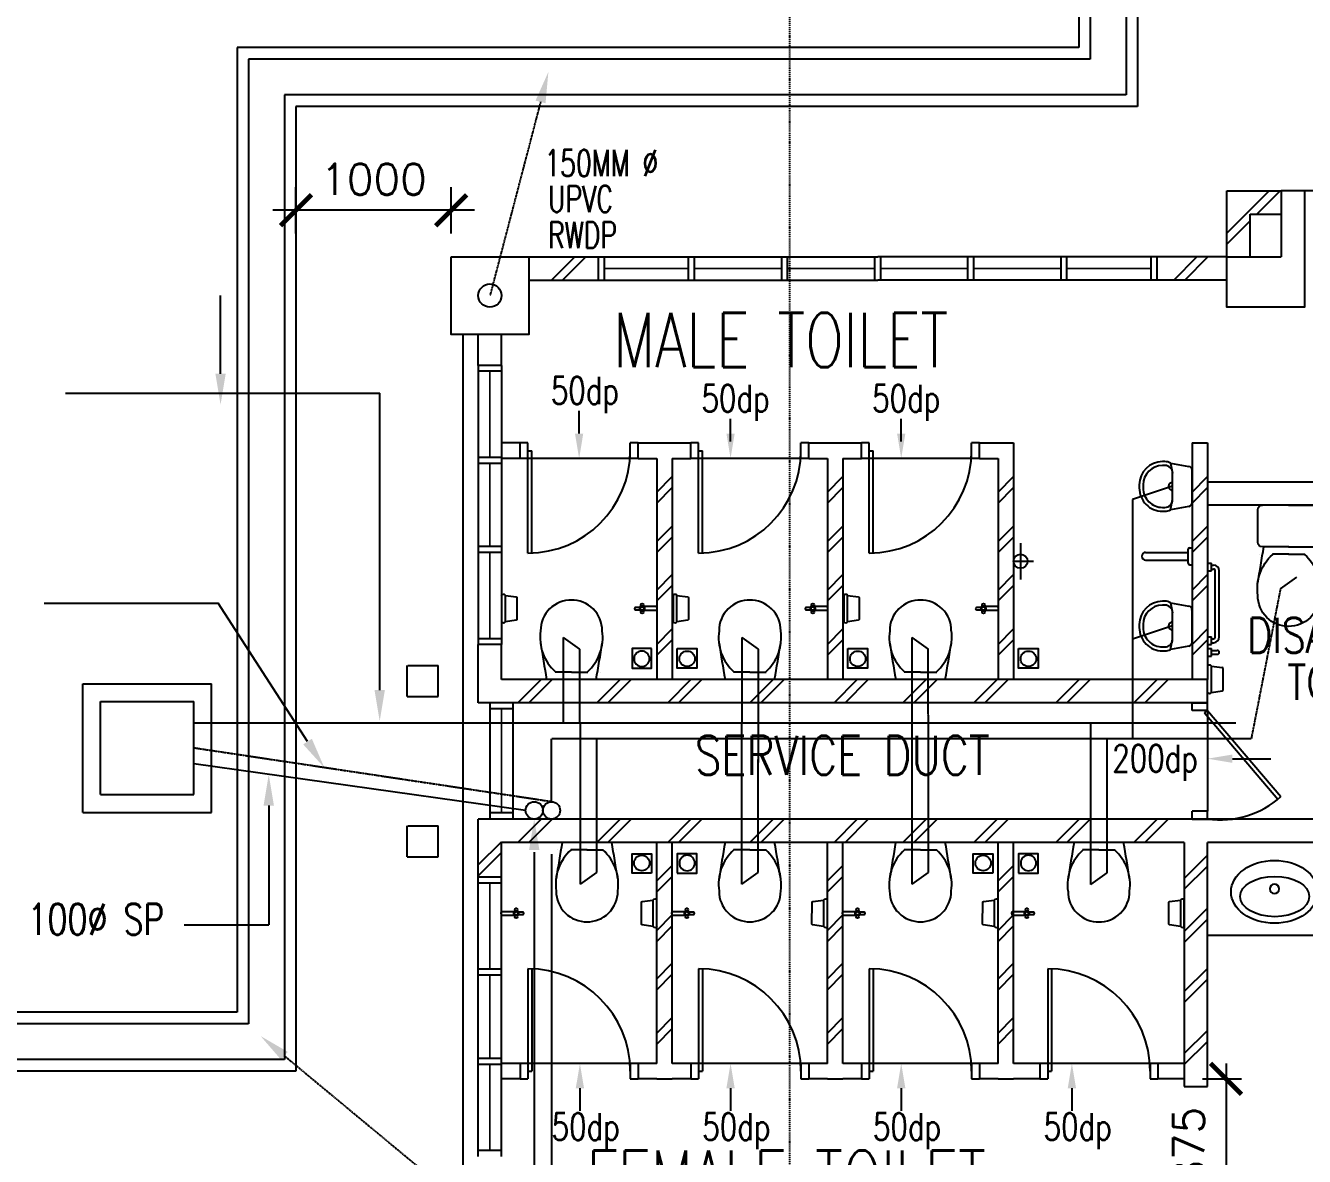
# Model space of a CAD drawing. Header units: feet. Extents: x 1407108 to 2957709, y -1501070 to -681589.
# Drawn here: x 1421724 to 1429967, y -789974 to -782683 of the extents above; entities that cross this region are included whole.
import ezdxf
from ezdxf.enums import TextEntityAlignment as Align

# ---------------------------------------------------------------- set-up
doc = ezdxf.new("R2010")
doc.units = ezdxf.units.FT
doc.header["$LTSCALE"] = 13
doc.header["$MEASUREMENT"] = 0
for name, pattern in [('DASHDOT', [1, 0.5, -0.25, 0, -0.25]), ('DIVIDE', [1.25, 0.5, -0.25, 0, -0.25, 0, -0.25]), ('HIDDEN', [0.375, 0.25, -0.125])]:
    doc.linetypes.add(name, pattern=pattern)
doc.layers.get('0').update_dxf_attribs({"linetype": 'CONTINUOUS'})
for name, color, linetype in [('AR', 7, 'CONTINUOUS'), ('COL', 3, 'CONTINUOUS'), ('DIM', 7, 'CONTINUOUS'), ('DOOR', 5, 'CONTINUOUS'), ('DR', 7, 'CONTINUOUS'), ('DRAIN', 1, 'CONTINUOUS'), ('DTEXT', 7, 'CONTINUOUS'), ('FIT', 5, 'CONTINUOUS'), ('FITT', 5, 'CONTINUOUS'), ('G.T', 52, 'CONTINUOUS'), ('H', 1, 'CONTINUOUS'), ('MH', 42, 'CONTINUOUS'), ('PIPE', 5, 'DIVIDE'), ('RWDP', 145, 'CONTINUOUS'), ('SANI', 7, 'CONTINUOUS'), ('SP', 220, 'CONTINUOUS'), ('T25', 7, 'CONTINUOUS'), ('TEX', 2, 'CONTINUOUS'), ('txt', 7, 'CONTINUOUS'), ('VP', 100, 'CONTINUOUS'), ('WALL', 2, 'CONTINUOUS'), ('WIN', 5, 'CONTINUOUS')]:
    doc.layers.add(name, color=color, linetype=linetype)
doc.styles.add('ROMANS', font='romans')
doc.styles.get("Standard").update_dxf_attribs({"font": 'ROMANS.SHX'})
doc.dimstyles.new('STANDARD$0', dxfattribs={"dimscale": 0, "dimtxt": 8, "dimasz": 6, "dimexe": 1, "dimexo": 1, "dimgap": 3, "dimtad": 1, "dimdec": 0, "dimlfac": -1, "dimrnd": 1, "dimzin": 0, "dimdsep": 46, "dimtxsty": 'Standard', "dimcen": 0, "dimclrd": 5, "dimclre": 250, "dimadec": 0, "dimazin": 0, "dimtfac": 1, "dimtdec": 4, "dimtofl": 0, "dimtmove": 0, "dimatfit": 3, "dimfxl": 1, "dimtolj": 1, "dimtzin": 0, "dimarcsym": 0})

# ---------------------------------------------------------------- blocks, each defined once
blk = doc.blocks.new('_ARCHTICK')
at = {"color": 0, "linetype": 'ByBlock', "const_width": 0.15}
blk.add_lwpolyline([(-0.5, -0.5), (0.5, 0.5)], dxfattribs=at)
blk = doc.blocks.new('*D270')
at = {"layer": 'DIM', "color": 7, "lineweight": -2, "transparency": 16777216}
for p, q in [((1423467.2, -784024.1), (1423467.2, -783724.1)), ((1424467.2, -784024.1), (1424467.2, -783724.1)), ((1424617.2, -783874.1), (1423317.2, -783874.1))]:
    blk.add_line(p, q, dxfattribs=at)
at = {"layer": 'DIM', "color": 7, "lineweight": -2, "transparency": 16777216, "xscale": 200, "yscale": 200, "zscale": 200, "rotation": 180}
blk.add_blockref('_ARCHTICK', (1423467.2, -783874.1), dxfattribs=at)
at = {"layer": 'DIM', "color": 7, "lineweight": -2, "transparency": 16777216, "xscale": 200, "yscale": 200, "zscale": 200}
blk.add_blockref('_ARCHTICK', (1424467.2, -783874.1), dxfattribs=at)
at = {"layer": 'DIM', "color": 7, "transparency": 16777216, "insert": (1423967.2, -783674.1), "char_height": 200, "attachment_point": 5, "style": 'ROMANS'}
blk.add_mtext('\\A1;1000', dxfattribs=at)
blk = doc.blocks.new('*D256')
at = {"layer": 'DIM', "color": 7, "lineweight": -2, "transparency": 16777216}
for p, q in [((1429462, -789374.1), (1429462, -790449.1)), ((1429309.6, -789474.1), (1429562, -789474.1)), ((1429309.6, -790349.1), (1429562, -790349.1))]:
    blk.add_line(p, q, dxfattribs=at)
at = {"layer": 'DIM', "color": 7, "lineweight": -2, "transparency": 16777216, "xscale": 200, "yscale": 200, "zscale": 200}
for p, rotation in [((1429462, -789474.1), 90), ((1429462, -790349.1), 270)]:
    blk.add_blockref('_ARCHTICK', p, dxfattribs=dict(at, rotation=rotation))
at = {"layer": 'DIM', "color": 7, "transparency": 16777216, "insert": (1429222, -789911.6), "char_height": 200, "attachment_point": 5, "rotation": 90, "style": 'ROMANS'}
blk.add_mtext('\\A1;875', dxfattribs=at)
blk = doc.blocks.new('100FT')
at = {"layer": 'PIPE', "linetype": 'Continuous'}
blk.add_circle((0, 0), 50, dxfattribs=at)
blk = doc.blocks.new('A$C7CE3714C')
at = {"layer": 'FIT'}
blk.add_lwpolyline([(0, 0), (126, 0), (126, 126), (0, 126)], close=True, dxfattribs=at)
at = {"layer": 'FIT', "xscale": -1}
blk.add_blockref('100FT', (63, 65.7), dxfattribs=at)
blk = doc.blocks.new('ELLIPSE')
blk.add_circle((0.5, 0.5), 0.5)
blk = doc.blocks.new('BASIN-01')
blk.add_circle((0, 0), 30.3)
for p, xscale, yscale, zscale in [((279.3, -221.4), -559.6811780125836, 404.3346891934725, 559.6811780125837), ((220.2, -179.2), -444.6356025322193, 259.9294430529471, 444.6356025322195)]:
    blk.add_blockref('ELLIPSE', p, dxfattribs=dict(xscale=xscale, yscale=yscale, zscale=zscale))
blk = doc.blocks.new('UR1')
for p, q in [((104.2, 0), (-104.2, 0)), ((-150.5, -138.5), (-128.8, -20.5)), ((128.8, -20.5), (150.5, -138.5)), ((-150.5, -138.5), (-85, -125)), ((85, -125), (-85, -125)), ((150.5, -138.5), (85, -125)), ((-160, -175), (-160, -190)), ((-135, -175), (-135, -190)), ((135, -190), (135, -175)), ((160, -190), (160, -175)), ((-10, -315), (10, -315)), ((-10, -340), (10, -340))]:
    blk.add_line(p, q)
for centre, radius, start, end in [((-104.2, -25), 25, 90, 169.56252), ((104.2, -25), 25, 10.43748, 90), ((-85, -175), 75, 150.86439, 180), ((-85, -175), 50, 90, 180), ((0, -125), 26.1, 180, 0), ((85, -175), 50, 0, 90), ((85, -175), 75, 0, 29.13561), ((-10, -190), 150, 180, 270), ((-10, -190), 125, 180, 270), ((10, -190), 125, 270, 0), ((10, -190), 150, 270, 0)]:
    blk.add_arc(centre, radius, start, end)
blk = doc.blocks.new('WC-CAP-P')
for p, q in [((-84.1, 0), (-254.1, 0)), ((-85, 0), (85, 0)), ((-284.1, -240), (-284.1, -30)), ((115, -240), (115, -30)), ((-274.1, -317.5), (-274.1, -317.5)), ((-84.1, -270), (-254.1, -270)), ((-84.1, -317.5), (-189.6, -317.5)), ((-85, -270), (85, -270)), ((-85, -317.5), (20.5, -317.5)), ((105, -317.5), (105, -317.5))]:
    blk.add_line(p, q)
for centre, radius, start, end in [((-254.1, -30), 30, 90, 180), ((85, -30), 30, 0, 90), ((-254.1, -240), 30, 180, 270), ((85, -240), 30, 270, 0), ((10.3, -540), 296.7, 131.76878, 188.34412), ((23685.1, -4344.3), 24273.9, 170.33681, 170.89893), ((-179.4, -540), 296.7, 351.65588, 48.23122), ((-23854.2, -4344.3), 24273.9, 9.10107, 9.66319), ((-85.8, -584.8), 197.4, 179.51694, 271.02679), ((-83.3, -584.8), 197.4, 268.97321, 0.48306)]:
    blk.add_arc(centre, radius, start, end)

msp = doc.modelspace()

# ---------------------------------------------------------------- linework, layer by layer
at = {"color": 0}
for p, q in [((1424542.2, -784674.1), (1424542.2, -790174.1)), ((1425292.2, -785314.1), (1425292.2, -785167.8)), ((1425292.2, -785314.1), (1425292.2, -785167.8)), ((1426268.3, -785364.1), (1426268.3, -785217.8)), ((1426268.3, -785364.1), (1426268.3, -785217.8)), ((1427368.3, -785364.1), (1427368.3, -785217.8)), ((1427368.3, -785364.1), (1427368.3, -785217.8)), ((1425052.9, -786851.4), (1425052.9, -786851.4)), ((1425242.9, -786851.4), (1425137.4, -786851.4)), ((1425242, -786851.4), (1425347.5, -786851.4)), ((1425432, -786851.4), (1425432, -786851.4)), ((1426203.1, -786851.4), (1426203.1, -786851.4)), ((1426393.1, -786851.4), (1426287.6, -786851.4)), ((1426392.2, -786851.4), (1426497.7, -786851.4)), ((1426582.2, -786851.4), (1426582.2, -786851.4)), ((1427493.1, -786851.4), (1427387.6, -786851.4)), ((1427492.2, -786851.4), (1427597.7, -786851.4)), ((1425402.3, -786899.1), (1425082.6, -786899.1)), ((1426552.5, -786899.1), (1426232.8, -786899.1)), ((1429502.9, -787409.9), (1429750.5, -787409.9)), ((1425153.3, -787996.8), (1425153.3, -787996.8)), ((1425502.7, -787949.1), (1425183, -787949.1)), ((1425343.3, -787996.8), (1425237.8, -787996.8)), ((1425342.4, -787996.8), (1425447.9, -787996.8)), ((1425532.4, -787996.8), (1425532.4, -787996.8)), ((1426203.1, -787996.8), (1426203.1, -787996.8)), ((1426552.5, -787949.1), (1426232.8, -787949.1)), ((1426393.1, -787996.8), (1426287.6, -787996.8)), ((1426392.2, -787996.8), (1426497.7, -787996.8)), ((1426582.2, -787996.8), (1426582.2, -787996.8)), ((1427302.7, -787996.8), (1427302.7, -787996.8)), ((1427652.1, -787949.1), (1427332.4, -787949.1)), ((1427492.7, -787996.8), (1427387.2, -787996.8)), ((1427491.8, -787996.8), (1427597.3, -787996.8)), ((1427681.8, -787996.8), (1427681.8, -787996.8)), ((1428452.4, -787998.1), (1428452.4, -787998.1)), ((1428801.8, -787950.3), (1428482.1, -787950.3)), ((1428642.4, -787998.1), (1428536.9, -787998.1)), ((1428641.5, -787998.1), (1428747, -787998.1)), ((1428831.5, -787998.1), (1428831.5, -787998.1)), ((1425297.3, -789534.1), (1425297.3, -789680.4)), ((1426268.3, -789534.1), (1426268.3, -789680.4)), ((1427368.3, -789534.1), (1427368.3, -789680.4)), ((1428468.3, -789534.1), (1428468.3, -789680.4))]:
    msp.add_line(p, q, dxfattribs=at)
at = {"color": 0, "linetype": 'Continuous'}
for p, q in [((1428943.6, -786079.5), (1429217.6, -786079.5)), ((1428943.6, -786079.5), (1429217.6, -786079.5)), ((1429217.6, -786149.5), (1429217.6, -786059.5)), ((1429217.6, -786149.5), (1429217.6, -786059.5)), ((1429227.6, -786049.5), (1429242.6, -786049.5)), ((1428943.6, -786129.5), (1429217.6, -786129.5)), ((1428943.6, -786129.5), (1429217.6, -786129.5)), ((1429227.6, -786159.5), (1429242.6, -786159.5))]:
    msp.add_line(p, q, dxfattribs=at)
for centre, radius, start, end in [((1428943.6, -786104.5), 25, 90, 270), ((1429227.6, -786059.5), 10, 90, 180), ((1429227.6, -786059.5), 10, 90, 180), ((1429227.6, -786149.5), 10, 180, 270), ((1429227.6, -786149.5), 10, 180, 270)]:
    msp.add_arc(centre, radius, start, end, dxfattribs=at)
at = {"color": 0}
for centre, radius, start, end in [((1425241.2, -786584.2), 197.4, 88.97321, 180.48306), ((1425243.7, -786584.2), 197.4, 359.51694, 91.02679), ((1426391.4, -786584.2), 197.4, 88.97321, 180.48306), ((1426393.9, -786584.2), 197.4, 359.51694, 91.02679), ((1427491.4, -786584.2), 197.4, 88.97321, 180.48306), ((1427493.9, -786584.2), 197.4, 359.51694, 91.02679), ((1425337.3, -786628.9), 296.7, 171.65588, 228.23122), ((1425147.6, -786628.9), 296.7, 311.76878, 8.34412), ((1426487.5, -786628.9), 296.7, 171.65588, 228.23122), ((1426297.8, -786628.9), 296.7, 311.76878, 8.34412), ((1427587.5, -786628.9), 296.7, 171.65588, 228.23122), ((1427397.8, -786628.9), 296.7, 311.76878, 8.34412), ((1449012.1, -782824.6), 24273.9, 189.10107, 189.66319), ((1401472.8, -782824.6), 24273.9, 350.33681, 350.89893), ((1450162.3, -782824.6), 24273.9, 189.10107, 189.66319), ((1402623, -782824.6), 24273.9, 350.33681, 350.89893), ((1451262.3, -782824.6), 24273.9, 189.10107, 189.66319), ((1403723, -782824.6), 24273.9, 350.33681, 350.89893), ((1425437.7, -788219.3), 296.7, 131.76878, 188.34412), ((1449112.5, -792023.6), 24273.9, 170.33681, 170.89893), ((1425248, -788219.3), 296.7, 351.65588, 48.23122), ((1401573.2, -792023.6), 24273.9, 9.10107, 9.66319), ((1426487.5, -788219.3), 296.7, 131.76878, 188.34412), ((1450162.3, -792023.6), 24273.9, 170.33681, 170.89893), ((1426297.8, -788219.3), 296.7, 351.65588, 48.23122), ((1402623, -792023.6), 24273.9, 9.10107, 9.66319), ((1427587.1, -788219.3), 296.7, 131.76878, 188.34412), ((1451261.9, -792023.6), 24273.9, 170.33681, 170.89893), ((1427397.4, -788219.3), 296.7, 351.65588, 48.23122), ((1403722.6, -792023.6), 24273.9, 9.10107, 9.66319), ((1428736.8, -788220.6), 296.7, 131.76878, 188.34412), ((1452411.6, -792024.9), 24273.9, 170.33681, 170.89893), ((1428547.1, -788220.6), 296.7, 351.65588, 48.23122), ((1404872.3, -792024.9), 24273.9, 9.10107, 9.66319), ((1425341.6, -788264.1), 197.4, 179.51694, 271.02679), ((1425344.1, -788264.1), 197.4, 268.97321, 0.48306), ((1426391.4, -788264.1), 197.4, 179.51694, 271.02679), ((1426393.9, -788264.1), 197.4, 268.97321, 0.48306), ((1427491, -788264.1), 197.4, 179.51694, 271.02679), ((1427493.5, -788264.1), 197.4, 268.97321, 0.48306), ((1428640.7, -788265.3), 197.4, 179.51694, 271.02679), ((1428643.2, -788265.3), 197.4, 268.97321, 0.48306)]:
    msp.add_arc(centre, radius, start, end, dxfattribs=at)
for points in [[(1425265.5, -785314.1), (1425318.8, -785314.1), (1425292.2, -785474.1)], [(1425265.5, -785314.1), (1425318.8, -785314.1), (1425292.2, -785474.1)], [(1426241.6, -785314.1), (1426294.9, -785314.1), (1426268.3, -785474.1)], [(1426241.6, -785314.1), (1426294.9, -785314.1), (1426268.3, -785474.1)], [(1427341.6, -785314.1), (1427394.9, -785314.1), (1427368.3, -785474.1)], [(1427341.6, -785314.1), (1427394.9, -785314.1), (1427368.3, -785474.1)], [(1429502.9, -787383.2), (1429502.9, -787436.6), (1429342.9, -787409.9)], [(1425270.6, -789534.1), (1425324, -789534.1), (1425297.3, -789374.1)], [(1426241.6, -789534.1), (1426294.9, -789534.1), (1426268.3, -789374.1)], [(1427341.6, -789534.1), (1427394.9, -789534.1), (1427368.3, -789374.1)], [(1428441.6, -789534.1), (1428494.9, -789534.1), (1428468.3, -789374.1)], [(1428441.6, -789534.1), (1428494.9, -789534.1), (1428468.3, -789374.1)], [(1428441.6, -789534.1), (1428494.9, -789534.1), (1428468.3, -789374.1)]]:
    msp.add_solid(points, dxfattribs=at)
at = {"layer": 'AR', "color": 0, "linetype": 'DASHDOT'}
msp.add_line((1426648.5, -776653.4), (1426648.5, -793334.6), dxfattribs=at)
at = {"layer": 'COL', "color": 0}
for p, q in [((1429817.2, -783749.1), (1429817.2, -784174.1)), ((1429967.2, -783749.1), (1429817.2, -783749.1)), ((1429817.2, -783749.1), (1429817.2, -784174.1)), ((1429967.2, -783749.1), (1429967.2, -784174.1)), ((1429967.2, -783901.8), (1429967.2, -784174.1)), ((1429817.2, -783983.7), (1429817.2, -784174.1))]:
    msp.add_line(p, q, dxfattribs=at)
msp.add_lwpolyline([(1424467.2, -784174.1), (1424967.2, -784174.1), (1424967.2, -784674.1), (1424467.2, -784674.1)], close=True, dxfattribs=at)
msp.add_lwpolyline([(1424467.2, -784174.1), (1424967.2, -784174.1), (1424967.2, -784674.1), (1424467.2, -784674.1)], close=True, dxfattribs=at)
msp.add_lwpolyline([(1429967.2, -784174.1), (1429967.2, -784174.1), (1429967.2, -784499.1), (1429467.2, -784499.1), (1429467.2, -784174.1), (1429817.2, -784174.1)], dxfattribs=at)
msp.add_lwpolyline([(1429967.2, -784174.1), (1429967.2, -784174.1), (1429967.2, -784499.1), (1429467.2, -784499.1), (1429467.2, -784174.1), (1429817.2, -784174.1)], dxfattribs=at)
at = {"layer": 'DOOR', "color": 0}
for p, q in [((1429242.6, -787099.1), (1429242.6, -787049.1)), ((1429242.6, -787049.1), (1429342.6, -787049.1)), ((1429342.6, -787099.1), (1429242.6, -787099.1)), ((1429323.2, -787115), (1429342.6, -787099.1)), ((1429323.2, -787115), (1429796.8, -787670.1)), ((1429342.6, -787099.1), (1429342.6, -787049.1)), ((1429342.6, -787099.1), (1429815.6, -787653.6)), ((1429342.9, -787099.1), (1429342.9, -787749.1)), ((1429342.9, -787749.1), (1429242.9, -787749.1)), ((1429242.9, -787799.1), (1429242.9, -787749.1)), ((1429342.9, -787799.1), (1429342.9, -787749.1)), ((1429242.9, -787799.1), (1429342.9, -787799.1))]:
    msp.add_line(p, q, dxfattribs=at)
msp.add_arc((1429422.1, -787215.7), 588.7, 262.27442, 311.9434, dxfattribs=at)
at = {"layer": 'DR', "color": 0}
for p, q in [((1424912.2, -785474.1), (1424912.2, -785374.1)), ((1424962.2, -785374.1), (1424912.2, -785374.1)), ((1424962.2, -786084.1), (1424962.2, -785374.1)), ((1424962.2, -785474.1), (1424962.2, -785374.1)), ((1425672.2, -785374.1), (1425622.2, -785374.1)), ((1425622.2, -785474.1), (1425622.2, -785374.1)), ((1425672.2, -785474.1), (1425672.2, -785374.1)), ((1426012.2, -785474.1), (1426012.2, -785374.1)), ((1426062.2, -785374.1), (1426012.2, -785374.1)), ((1426062.2, -786084.1), (1426062.2, -785374.1)), ((1426062.2, -785474.1), (1426062.2, -785374.1)), ((1426772.2, -785374.1), (1426722.2, -785374.1)), ((1426722.2, -785474.1), (1426722.2, -785374.1)), ((1426772.2, -785474.1), (1426772.2, -785374.1)), ((1427112.2, -785474.1), (1427112.2, -785374.1)), ((1427162.2, -785374.1), (1427112.2, -785374.1)), ((1427162.2, -786084.1), (1427162.2, -785374.1)), ((1427162.2, -785474.1), (1427162.2, -785374.1)), ((1427872.2, -785374.1), (1427822.2, -785374.1)), ((1427822.2, -785474.1), (1427822.2, -785374.1)), ((1427872.2, -785474.1), (1427872.2, -785374.1)), ((1424962.2, -785424.1), (1424987.2, -785424.1)), ((1424987.2, -786083.6), (1424987.2, -785424.1)), ((1426062.2, -785424.1), (1426087.2, -785424.1)), ((1426087.2, -786083.6), (1426087.2, -785424.1)), ((1427162.2, -785424.1), (1427187.2, -785424.1)), ((1427187.2, -786083.6), (1427187.2, -785424.1)), ((1424962.2, -785474.1), (1424912.2, -785474.1)), ((1425622.2, -785474.1), (1424962.2, -785474.1)), ((1425672.2, -785474.1), (1425622.2, -785474.1)), ((1426062.2, -785474.1), (1426012.2, -785474.1)), ((1426722.2, -785474.1), (1426062.2, -785474.1)), ((1426772.2, -785474.1), (1426722.2, -785474.1)), ((1427162.2, -785474.1), (1427112.2, -785474.1)), ((1427822.2, -785474.1), (1427162.2, -785474.1)), ((1427872.2, -785474.1), (1427822.2, -785474.1)), ((1428092.2, -786136.6), (1428220.2, -786136.6)), ((1424962.2, -788764.1), (1424962.2, -789474.1)), ((1426062.2, -788764.1), (1426062.2, -789474.1)), ((1427162.2, -788764.1), (1427162.2, -789474.1)), ((1428312.4, -788764.1), (1428312.4, -789474.1)), ((1424987.2, -788764.6), (1424987.2, -789424.1)), ((1426087.2, -788764.6), (1426087.2, -789424.1)), ((1427187.2, -788764.6), (1427187.2, -789424.1)), ((1428337.4, -788764.6), (1428337.4, -789424.1)), ((1424912.2, -789374.1), (1424912.2, -789474.1)), ((1424962.2, -789374.1), (1424912.2, -789374.1)), ((1424962.2, -789374.1), (1424962.2, -789474.1)), ((1425622.2, -789374.1), (1424962.2, -789374.1)), ((1425622.2, -789374.1), (1425622.2, -789474.1)), ((1425622.2, -789374.1), (1425622.2, -789474.1)), ((1425672.2, -789374.1), (1425622.2, -789374.1)), ((1425672.2, -789374.1), (1425672.2, -789474.1)), ((1425672.2, -789374.1), (1425672.2, -789474.1)), ((1426012.2, -789374.1), (1426012.2, -789474.1)), ((1426012.2, -789374.1), (1426012.2, -789474.1)), ((1426062.2, -789374.1), (1426012.2, -789374.1)), ((1426062.2, -789374.1), (1426062.2, -789474.1)), ((1426722.2, -789374.1), (1426062.2, -789374.1)), ((1426062.2, -789374.1), (1426062.2, -789474.1)), ((1426722.2, -789374.1), (1426722.2, -789474.1)), ((1426722.2, -789374.1), (1426722.2, -789474.1)), ((1426772.2, -789374.1), (1426722.2, -789374.1)), ((1426772.2, -789374.1), (1426772.2, -789474.1)), ((1426772.2, -789374.1), (1426772.2, -789474.1)), ((1427112.2, -789374.1), (1427112.2, -789474.1)), ((1427112.2, -789374.1), (1427112.2, -789474.1)), ((1427162.2, -789374.1), (1427112.2, -789374.1)), ((1427162.2, -789374.1), (1427162.2, -789474.1)), ((1427822.2, -789374.1), (1427162.2, -789374.1)), ((1427162.2, -789374.1), (1427162.2, -789474.1)), ((1427822.2, -789374.1), (1427822.2, -789474.1)), ((1427872.2, -789374.1), (1427822.2, -789374.1)), ((1427872.2, -789374.1), (1427872.2, -789474.1)), ((1428262.4, -789374.1), (1428262.4, -789474.1)), ((1428312.4, -789374.3), (1428262.4, -789374.3)), ((1428312.4, -789374.1), (1428312.4, -789474.1)), ((1428972.4, -789374.1), (1428312.4, -789374.1)), ((1428972.4, -789374.1), (1428972.4, -789474.1)), ((1429022.4, -789374.1), (1428972.4, -789374.1)), ((1429022.4, -789374.1), (1429022.4, -789474.1)), ((1424912.2, -789474.1), (1424962.2, -789474.1)), ((1424962.2, -789424.1), (1424987.2, -789424.1)), ((1425622.2, -789474.1), (1425672.2, -789474.1)), ((1426012.2, -789474.1), (1426062.2, -789474.1)), ((1426062.2, -789424.1), (1426087.2, -789424.1)), ((1426722.2, -789474.1), (1426772.2, -789474.1)), ((1427112.2, -789474.1), (1427162.2, -789474.1)), ((1427162.2, -789424.1), (1427187.2, -789424.1)), ((1427822.2, -789474.1), (1427872.2, -789474.1)), ((1428262.4, -789474.3), (1428312.4, -789474.3)), ((1428312.4, -789424.1), (1428337.4, -789424.1)), ((1428972.4, -789474.1), (1429022.4, -789474.1))]:
    msp.add_line(p, q, dxfattribs=at)
msp.add_lwpolyline([(1428137.5, -786019.3), (1428137.5, -786136.6), (1428137.5, -786253.9)], dxfattribs=at)
msp.add_circle((1428137.5, -786136.6), 45.3, dxfattribs=at)
for centre, start, end in [((1424962.2, -785424.1), 270, 0), ((1426062.2, -785424.1), 270, 0), ((1427162.2, -785424.1), 270, 0), ((1424962.2, -789424.1), 0, 90), ((1426062.2, -789424.1), 0, 90), ((1427162.2, -789424.1), 0, 90), ((1428312.4, -789424.1), 0, 90)]:
    msp.add_arc(centre, 660, start, end, dxfattribs=at)
at = {"layer": 'DRAIN', "color": 0}
for p, q in [((1428512.2, -781569.1), (1428512.2, -782824.1)), ((1428587.2, -781644.1), (1428587.2, -782899.1)), ((1428817.2, -781874.1), (1428817.2, -783129.1)), ((1428892.2, -781949.1), (1428892.2, -783204.1)), ((1423087.2, -782824.1), (1423087.2, -789044.1)), ((1428512.2, -782824.1), (1423087.2, -782824.1)), ((1423162.2, -782899.1), (1423162.2, -789119.1)), ((1428587.2, -782899.1), (1423162.2, -782899.1)), ((1423392.2, -783129.1), (1423392.2, -789349.1)), ((1428817.2, -783129.1), (1423392.2, -783129.1)), ((1423467.2, -783204.1), (1423467.2, -789424.1)), ((1428892.2, -783204.1), (1423467.2, -783204.1)), ((1423087.2, -789044.1), (1418087.2, -789044.1)), ((1423162.2, -789119.1), (1418162.2, -789119.1)), ((1423392.2, -789349.1), (1418392.2, -789349.1)), ((1423467.2, -789424.1), (1418467.2, -789424.1))]:
    msp.add_line(p, q, dxfattribs=at)
msp.add_lwpolyline([(1422981.1, -784927.7), (1422981.1, -784424.1)], dxfattribs=at)
msp.add_solid([(1423014.4, -784927.7), (1422981.1, -785127.7), (1422947.8, -784927.7)], dxfattribs=at)
at = {"layer": 'DTEXT', "color": 0}
for p, q in [((1429367.6, -786812.5), (1429437.3, -786822.4)), ((1429367.6, -786982.2), (1429437.3, -786972.4))]:
    msp.add_line(p, q, dxfattribs=at)
for centre, radius, start, end in [((1429354.3, -786822.3), 16.5, 36.48754, 135.31437), ((1429436.6, -786827.3), 5, 0, 81.97227), ((1429354.3, -786972.3), 16.5, 224.68563, 323.51246), ((1429436.6, -786967.4), 5, 278.02773, 0)]:
    msp.add_arc(centre, radius, start, end, dxfattribs=at)
at = {"layer": 'FITT', "color": 0}
for p, q in [((1425693.1, -786431.7), (1425693, -786424.9)), ((1425693.1, -786458.4), (1425693.1, -786451.6)), ((1425703.1, -786431.7), (1425703, -786424.9)), ((1425703.1, -786458.4), (1425703.1, -786451.6)), ((1425786.7, -786429.1), (1425710.3, -786429.1)), ((1425786.7, -786454.1), (1425710.3, -786454.1)), ((1426793.1, -786431.7), (1426793, -786424.9)), ((1426793.1, -786458.4), (1426793.1, -786451.6)), ((1426803.1, -786431.7), (1426803, -786424.9)), ((1426803.1, -786458.4), (1426803.1, -786451.6)), ((1426886.7, -786429.1), (1426810.3, -786429.1)), ((1426886.7, -786454.1), (1426810.3, -786454.1)), ((1427893.1, -786431.7), (1427893, -786424.9)), ((1427893.1, -786458.4), (1427893.1, -786451.6)), ((1427903.1, -786431.7), (1427903, -786424.9)), ((1427903.1, -786458.4), (1427903.1, -786451.6)), ((1427986.7, -786429.1), (1427910.3, -786429.1)), ((1427986.7, -786454.1), (1427910.3, -786454.1)), ((1424797.7, -788394.1), (1424874, -788394.1)), ((1424797.7, -788419.1), (1424874, -788419.1)), ((1424881.3, -788389.8), (1424881.3, -788396.6)), ((1424881.3, -788416.5), (1424881.3, -788423.3)), ((1424891.3, -788389.8), (1424891.3, -788396.6)), ((1424891.3, -788416.5), (1424891.3, -788423.3)), ((1425897.7, -788394.1), (1425974, -788394.1)), ((1425897.7, -788419.1), (1425974, -788419.1)), ((1425981.3, -788389.8), (1425981.3, -788396.6)), ((1425981.3, -788416.5), (1425981.3, -788423.3)), ((1425991.3, -788389.8), (1425991.3, -788396.6)), ((1425991.3, -788416.5), (1425991.3, -788423.3)), ((1426997.7, -788394.1), (1427074, -788394.1)), ((1426997.7, -788419.1), (1427074, -788419.1)), ((1427081.3, -788389.8), (1427081.3, -788396.6)), ((1427081.3, -788416.5), (1427081.3, -788423.3)), ((1427091.3, -788389.8), (1427091.3, -788396.6)), ((1427091.3, -788416.5), (1427091.3, -788423.3)), ((1428088.9, -788394.1), (1428165.3, -788394.1)), ((1428088.9, -788419.1), (1428165.3, -788419.1)), ((1428172.5, -788389.8), (1428172.5, -788396.6)), ((1428172.5, -788416.5), (1428172.5, -788423.3)), ((1428182.5, -788389.8), (1428182.5, -788396.6)), ((1428182.5, -788416.5), (1428182.5, -788423.3))]:
    msp.add_line(p, q, dxfattribs=at)
at = {"layer": 'FITT', "color": 0, "elevation": 0}
for points in [[(1425682.2, -786434.1), (1425655.6, -786434.2, 1), (1425655.6, -786449.2), (1425682.2, -786449.1)], [(1426782.2, -786434.1), (1426755.6, -786434.2, 1), (1426755.6, -786449.2), (1426782.2, -786449.1)], [(1427882.2, -786434.1), (1427855.6, -786434.2, 1), (1427855.6, -786449.2), (1427882.2, -786449.1)], [(1424902.1, -788414.1), (1424928.8, -788414, 1), (1424928.8, -788399), (1424902.1, -788399.1)], [(1426002.1, -788414.1), (1426028.8, -788414, 1), (1426028.8, -788399), (1426002.1, -788399.1)], [(1427102.1, -788414.1), (1427128.8, -788414, 1), (1427128.8, -788399), (1427102.1, -788399.1)], [(1428193.3, -788414.1), (1428220, -788414, 1), (1428220, -788399), (1428193.3, -788399.1)]]:
    msp.add_lwpolyline(points, format="xyb", dxfattribs=at)
at = {"layer": 'FITT', "color": 0}
for centre, radius in [((1425698.1, -786441.6), 11.1), ((1425698, -786417.9), 8.61), ((1426798.1, -786441.6), 11.1), ((1426798, -786417.9), 8.61), ((1427898.1, -786441.6), 11.1), ((1427898, -786417.9), 8.61), ((1425698.1, -786465.4), 8.61), ((1426798.1, -786465.4), 8.61), ((1427898.1, -786465.4), 8.61), ((1424886.3, -788406.6), 11.1), ((1424886.3, -788382.8), 8.61), ((1424886.3, -788430.3), 8.61), ((1425986.3, -788406.6), 11.1), ((1425986.3, -788382.8), 8.61), ((1425986.3, -788430.3), 8.61), ((1427086.3, -788406.6), 11.1), ((1427086.3, -788382.8), 8.61), ((1427086.3, -788430.3), 8.61), ((1428177.5, -788406.6), 11.1), ((1428177.5, -788382.8), 8.61), ((1428177.5, -788430.3), 8.61)]:
    msp.add_circle(centre, radius, dxfattribs=at)
for centre, radius, start, end in [((1425698.1, -786441.6), 17.5, 106.78275, 253.2851), ((1425698.1, -786441.6), 17.5, 286.78275, 73.2851), ((1425783.4, -786441.6), 12.9, 284.6714, 75.39645), ((1426798.1, -786441.6), 17.5, 106.78275, 253.2851), ((1426798.1, -786441.6), 17.5, 286.78275, 73.2851), ((1426883.4, -786441.6), 12.9, 284.6714, 75.39645), ((1427898.1, -786441.6), 17.5, 106.78275, 253.2851), ((1427898.1, -786441.6), 17.5, 286.78275, 73.2851), ((1427983.4, -786441.6), 12.9, 284.6714, 75.39645), ((1429233.8, -786441.6), 12.9, 284.6714, 75.39645), ((1424800.9, -788406.6), 12.9, 104.6714, 255.39645), ((1424886.3, -788406.6), 17.5, 106.78275, 253.2851), ((1424886.3, -788406.6), 17.5, 286.78275, 73.2851), ((1425900.9, -788406.6), 12.9, 104.6714, 255.39645), ((1425986.3, -788406.6), 17.5, 106.78275, 253.2851), ((1425986.3, -788406.6), 17.5, 286.78275, 73.2851), ((1427000.9, -788406.6), 12.9, 104.6714, 255.39645), ((1427086.3, -788406.6), 17.5, 106.78275, 253.2851), ((1427086.3, -788406.6), 17.5, 286.78275, 73.2851), ((1428092.2, -788406.6), 12.9, 104.6714, 255.39645), ((1428177.5, -788406.6), 17.5, 106.78275, 253.2851), ((1428177.5, -788406.6), 17.5, 286.78275, 73.2851)]:
    msp.add_arc(centre, radius, start, end, dxfattribs=at)
at = {"layer": 'G.T', "color": 0}
for p, q in [((1424182.9, -787008.2), (1424182.9, -786808.2)), ((1424188, -786808.2), (1424382.9, -786808.2)), ((1424382.9, -787008.2), (1424382.9, -786808.2)), ((1424182.9, -787008.2), (1424382.9, -787008.2)), ((1424182.9, -788042.9), (1424182.9, -787842.9)), ((1424188, -787842.9), (1424382.9, -787842.9)), ((1424382.9, -788042.9), (1424382.9, -787842.9)), ((1424182.9, -788042.9), (1424382.9, -788042.9))]:
    msp.add_line(p, q, dxfattribs=at)
at = {"layer": 'H', "color": 0}
for p, q in [((1429467.2, -784022.1), (1429737.5, -783751.8)), ((1429660.9, -783899.1), (1429808.2, -783751.8)), ((1429467.2, -784092.8), (1429617.2, -783942.8)), ((1425114, -784324.1), (1425264, -784174.1)), ((1425184.7, -784324.1), (1425334.7, -784174.1)), ((1429124.7, -784324.1), (1429274.7, -784174.1)), ((1429195.4, -784324.1), (1429345.4, -784174.1)), ((1425792.2, -785691), (1425892.2, -785591)), ((1426892.2, -785691), (1426992.2, -785591)), ((1427992.2, -785691), (1428092.2, -785591)), ((1429242.6, -785691), (1429342.6, -785591)), ((1425792.2, -785761.7), (1425892.2, -785661.7)), ((1426892.2, -785761.7), (1426992.2, -785661.7)), ((1427992.2, -785761.7), (1428092.2, -785661.7)), ((1429242.6, -785761.7), (1429342.6, -785661.7)), ((1425792.2, -786010.5), (1425892.2, -785910.5)), ((1426892.2, -786010.5), (1426992.2, -785910.5)), ((1427992.2, -786010.5), (1428092.2, -785910.5)), ((1429242.6, -786010.5), (1429342.6, -785910.5)), ((1425792.2, -786081.2), (1425892.2, -785981.2)), ((1426892.2, -786081.2), (1426992.2, -785981.2)), ((1427992.2, -786081.2), (1428092.2, -785981.2)), ((1429242.6, -786081.2), (1429342.6, -785981.2)), ((1425792.2, -786322.3), (1425892.2, -786222.3)), ((1426892.2, -786322.3), (1426992.2, -786222.3)), ((1427992.2, -786322.3), (1428092.2, -786222.3)), ((1429242.6, -786322.3), (1429342.6, -786222.3)), ((1425792.2, -786393), (1425892.2, -786293)), ((1426892.2, -786393), (1426992.2, -786293)), ((1427992.2, -786393), (1428092.2, -786293)), ((1429242.6, -786393), (1429342.6, -786293)), ((1425792.2, -786672.6), (1425892.2, -786572.6)), ((1426892.2, -786672.6), (1426992.2, -786572.6)), ((1427992.2, -786672.6), (1428092.2, -786572.6)), ((1429242.6, -786672.6), (1429342.6, -786572.6)), ((1425792.2, -786743.3), (1425892.2, -786643.3)), ((1426892.2, -786743.3), (1426992.2, -786643.3)), ((1427992.2, -786743.3), (1428092.2, -786643.3)), ((1429242.6, -786743.3), (1429342.6, -786643.3)), ((1424897.4, -787049.1), (1425047.4, -786899.1)), ((1424968.1, -787049.1), (1425118.1, -786899.1)), ((1425406.3, -787049.1), (1425556.3, -786899.1)), ((1425477, -787049.1), (1425627, -786899.1)), ((1425863.1, -787049.1), (1426013.1, -786899.1)), ((1425933.8, -787049.1), (1426083.8, -786899.1)), ((1426392.6, -787049.1), (1426542.6, -786899.1)), ((1426463.3, -787049.1), (1426613.3, -786899.1)), ((1426935.3, -787049.1), (1427085.3, -786899.1)), ((1427006, -787049.1), (1427156, -786899.1)), ((1427379.3, -787049.1), (1427529.3, -786899.1)), ((1427450, -787049.1), (1427600, -786899.1)), ((1427836.1, -787049.1), (1427986.1, -786899.1)), ((1427906.8, -787049.1), (1428056.8, -786899.1)), ((1428365.6, -787049.1), (1428515.6, -786899.1)), ((1428436.3, -787049.1), (1428586.3, -786899.1)), ((1428868.5, -787049.1), (1429018.5, -786899.1)), ((1428939.2, -787049.1), (1429089.2, -786899.1)), ((1424897.4, -787949.1), (1425047.4, -787799.1)), ((1424968.1, -787949.1), (1425118.1, -787799.1)), ((1425406.3, -787949.1), (1425556.3, -787799.1)), ((1425477, -787949.1), (1425627, -787799.1)), ((1425863.1, -787949.1), (1426013.1, -787799.1)), ((1425933.8, -787949.1), (1426083.8, -787799.1)), ((1426392.6, -787949.1), (1426542.6, -787799.1)), ((1426463.3, -787949.1), (1426613.3, -787799.1)), ((1426935.3, -787949.1), (1427085.3, -787799.1)), ((1427006, -787949.1), (1427156, -787799.1)), ((1427379.3, -787949.1), (1427529.3, -787799.1)), ((1427450, -787949.1), (1427600, -787799.1)), ((1427836.1, -787949.1), (1427986.1, -787799.1)), ((1427906.8, -787949.1), (1428056.8, -787799.1)), ((1428365.6, -787949.1), (1428515.6, -787799.1)), ((1428436.3, -787949.1), (1428586.3, -787799.1)), ((1428868.5, -787949.1), (1429018.5, -787799.1)), ((1428939.2, -787949.1), (1429089.2, -787799.1)), ((1424642.2, -788094.9), (1424792.2, -787944.9)), ((1424642.2, -788165.6), (1424792.2, -788015.6)), ((1425792.2, -788197.7), (1425892.2, -788097.7)), ((1426892.2, -788197.7), (1426992.2, -788097.7)), ((1427992.2, -788197.7), (1428092.2, -788097.7)), ((1429192.6, -788181.2), (1429342.6, -788031.2)), ((1429192.6, -788251.9), (1429342.6, -788101.9)), ((1425792.2, -788268.4), (1425892.2, -788168.4)), ((1426892.2, -788268.4), (1426992.2, -788168.4)), ((1427992.2, -788268.4), (1428092.2, -788168.4)), ((1425792.2, -788517.2), (1425892.2, -788417.2)), ((1426892.2, -788517.2), (1426992.2, -788417.2)), ((1427992.2, -788517.2), (1428092.2, -788417.2)), ((1429192.6, -788523.3), (1429342.6, -788373.3)), ((1425792.2, -788587.9), (1425892.2, -788487.9)), ((1426892.2, -788587.9), (1426992.2, -788487.9)), ((1427992.2, -788587.9), (1428092.2, -788487.9)), ((1429192.6, -788594), (1429342.6, -788444)), ((1425792.2, -788829), (1425892.2, -788729)), ((1426892.2, -788829), (1426992.2, -788729)), ((1427992.2, -788829), (1428092.2, -788729)), ((1429192.6, -788911.5), (1429342.6, -788761.5)), ((1425792.2, -788899.8), (1425892.2, -788799.8)), ((1426892.2, -788899.8), (1426992.2, -788799.8)), ((1427992.2, -788899.8), (1428092.2, -788799.8)), ((1429192.6, -788982.2), (1429342.6, -788832.2)), ((1425792.2, -789179.3), (1425892.2, -789079.3)), ((1426892.2, -789179.3), (1426992.2, -789079.3)), ((1427992.2, -789179.3), (1428092.2, -789079.3)), ((1425792.2, -789250.1), (1425892.2, -789150.1)), ((1426892.2, -789250.1), (1426992.2, -789150.1)), ((1427992.2, -789250.1), (1428092.2, -789150.1)), ((1429192.6, -789311.5), (1429342.6, -789161.5)), ((1429192.6, -789382.2), (1429342.6, -789232.2))]:
    msp.add_line(p, q, dxfattribs=at)
at = {"layer": 'MH', "color": 0}
for p, q in [((1422093, -786926.2), (1422923, -786926.2)), ((1422093, -787756.2), (1422093, -786926.2)), ((1422923, -787756.2), (1422923, -786926.2)), ((1422208, -787041.2), (1422808, -787041.2)), ((1422208, -787641.2), (1422208, -787041.2)), ((1422808, -787641.2), (1422808, -787041.2)), ((1422208, -787641.2), (1422808, -787641.2)), ((1422093, -787756.2), (1422923, -787756.2))]:
    msp.add_line(p, q, dxfattribs=at)
at = {"layer": 'RWDP', "color": 0, "linetype": 'HIDDEN'}
for p, q in [((1425043.4, -783175.5), (1424717.2, -784424.1)), ((1423392.9, -789325.7), (1424717.2, -790424.1))]:
    msp.add_line(p, q, dxfattribs=at)
at = {"layer": 'RWDP', "color": 0}
msp.add_circle((1424717.2, -784424.1), 75, dxfattribs=at)
at = {"layer": 'RWDP', "color": 0, "linetype": 'HIDDEN'}
for points in [[(1425011.2, -783167.1), (1425075.7, -783183.9), (1425094, -782982)], [(1423371.7, -789351.3), (1423414.2, -789300), (1423239, -789198)]]:
    msp.add_solid(points, dxfattribs=at)
at = {"layer": 'SANI', "color": 0}
for points in [[(1424816.9, -786526.4), (1424817.2, -786356.8, 0.565426), (1424789, -786359.4, 0.460184)], [(1424792.2, -786355), (1424792.2, -786528.2, 0.460184), (1424817.2, -786526.4)], [(1424817.2, -786356.8), (1424886.9, -786366.7, -0.373687), (1424891.1, -786371.7), (1424891, -786511.8, -0.373687), (1424886.6, -786516.7), (1424816.9, -786526.5)], [(1425922.4, -786526.4), (1425922.7, -786356.8, 0.460184), (1425897.7, -786355, 0.460184)], [(1425897.7, -786355), (1425897.7, -786528.2, 0.460184), (1425922.7, -786526.4)], [(1425922.7, -786356.8), (1425992.4, -786366.7, -0.373687), (1425996.6, -786371.7), (1425996.5, -786511.8, -0.373687), (1425992.1, -786516.7), (1425922.4, -786526.5)], [(1427022.4, -786526.4), (1427022.7, -786356.8, 0.460184), (1426997.7, -786355, 0.460184)], [(1426997.7, -786355), (1426997.7, -786528.2, 0.460184), (1427022.7, -786526.4)], [(1427022.7, -786356.8), (1427092.4, -786366.7, -0.373687), (1427096.6, -786371.7), (1427096.5, -786511.8, -0.373687), (1427092.1, -786516.7), (1427022.4, -786526.5)], [(1425767.2, -788491.4), (1425697.5, -788481.5, -0.373687), (1425693.2, -788476.5), (1425693.4, -788336.4, -0.373687), (1425697.7, -788331.5), (1425767.4, -788321.7)], [(1425792.2, -788493.2), (1425792.2, -788320, 0.460184), (1425767.2, -788321.8)], [(1425767.4, -788321.8), (1425767.2, -788491.4, 0.565426), (1425795.3, -788488.8, 0.460184)], [(1426867.2, -788491.4), (1426797.5, -788481.5, -0.373687), (1426793.2, -788476.5), (1426793.4, -788336.4, -0.373687), (1426797.7, -788331.5), (1426867.4, -788321.7)], [(1426892.2, -788493.2), (1426892.2, -788320, 0.460184), (1426867.2, -788321.8)], [(1426867.4, -788321.8), (1426867.2, -788491.4, 0.565426), (1426895.3, -788488.8, 0.460184)], [(1427967.2, -788491.4), (1427897.5, -788481.5, -0.373687), (1427893.2, -788476.5), (1427893.4, -788336.4, -0.373687), (1427897.7, -788331.5), (1427967.4, -788321.7)], [(1427992.2, -788493.2), (1427992.2, -788320, 0.460184), (1427967.2, -788321.8)], [(1427967.4, -788321.8), (1427967.2, -788491.4, 0.565426), (1427995.3, -788488.8, 0.460184)], [(1429167.6, -788491.4), (1429097.9, -788481.5, -0.373687), (1429093.6, -788476.5), (1429093.8, -788336.4, -0.373687), (1429098.1, -788331.5), (1429167.8, -788321.7)], [(1429192.6, -788493.2), (1429192.6, -788320, 0.460184), (1429167.6, -788321.8)], [(1429167.8, -788321.8), (1429167.6, -788491.4, 0.565426), (1429195.7, -788488.8, 0.460184)]]:
    msp.add_lwpolyline(points, format="xyb", dxfattribs=at)
at = {"layer": 'SP', "color": 0}
for p, q in [((1421982.5, -785053.7), (1424006.7, -785053.7)), ((1424006.7, -786967.6), (1424006.7, -785053.7)), ((1425190.1, -786628.9), (1425190.1, -787180.8)), ((1426340.3, -786628.9), (1426340.3, -787180.8)), ((1427437, -786628.9), (1427437, -787180.8)), ((1429524.2, -787180.8), (1422808, -787180.8)), ((1425300.6, -788219.3), (1425300.6, -787180.8)), ((1426340.3, -788219.3), (1426340.3, -787180.8)), ((1427439.9, -788219.3), (1427439.9, -787180.8)), ((1428590.5, -788220.6), (1428590.5, -787180.8)), ((1424947.1, -787743.4), (1422808, -787443.9)), ((1423291.6, -787711.6), (1423291.6, -788481)), ((1422746.7, -788481), (1423291.6, -788481))]:
    msp.add_line(p, q, dxfattribs=at)
at = {"layer": 'SP', "color": 0, "linetype": 'ByBlock'}
msp.add_line((1425002.8, -788013.5), (1425002.8, -791108.5), dxfattribs=at)
at = {"layer": 'SP', "color": 0}
msp.add_circle((1425002.8, -787743.4), 55.7, dxfattribs=at)
for points in [[(1424040.1, -786967.6), (1423973.4, -786967.6), (1424006.7, -787167.6)], [(1423258.3, -787711.6), (1423324.9, -787711.6), (1423291.6, -787511.6)], [(1424969.5, -787999.1), (1425036.2, -787999.1), (1425002.8, -787799.1)]]:
    msp.add_solid(points, dxfattribs=at)
at = {"layer": 'VP', "color": 0}
for p, q in [((1429110.2, -785654.5), (1428859.1, -785739.6)), ((1429812.5, -786314.3), (1429917.6, -786239.4)), ((1421844.8, -786406.6), (1422965.4, -786406.6)), ((1423541.6, -787299.7), (1422965.4, -786406.6)), ((1429110.2, -786554.5), (1428859.1, -786639.6)), ((1425190.1, -786628.9), (1425295.3, -786703.8)), ((1426340.3, -786628.9), (1426445.5, -786703.8)), ((1427437, -786628.9), (1427542.2, -786703.8)), ((1425300.6, -788219.3), (1425405.7, -788144.4)), ((1426340.3, -788219.3), (1426445.5, -788144.4)), ((1427439.9, -788219.3), (1427545.1, -788144.4)), ((1428590.5, -788220.6), (1428695.7, -788145.7))]:
    msp.add_line(p, q, dxfattribs=at)
at = {"layer": 'VP', "color": 0, "linetype": 'HIDDEN'}
for p, q in [((1428859.1, -785739.6), (1428859.1, -787280.8)), ((1429812.5, -786314.3), (1429624.2, -787280.8)), ((1425295.3, -786703.8), (1425295.3, -787180.8)), ((1426445.5, -786703.8), (1426445.5, -787434.5)), ((1427545.1, -788144.4), (1427542.2, -786703.8)), ((1425114.3, -787687.7), (1422808, -787341.2)), ((1429624.2, -787280.8), (1425114.3, -787280.8)), ((1425114.3, -787687.7), (1425114.3, -787280.8)), ((1425405.7, -788144.4), (1425405.7, -787280.8)), ((1428695.7, -788145.7), (1428695.7, -787280.8)), ((1426445.5, -788144.4), (1426445.5, -787413.7))]:
    msp.add_line(p, q, dxfattribs=at)
at = {"layer": 'VP', "color": 0, "linetype": 'ByBlock'}
msp.add_line((1425114.3, -788026.2), (1425114.3, -791984.7), dxfattribs=at)
at = {"layer": 'VP', "color": 0}
msp.add_circle((1425114.3, -787743.4), 55.7, dxfattribs=at)
msp.add_solid([(1423569.6, -787281.6), (1423513.6, -787317.7), (1423650.1, -787467.7)], dxfattribs=at)
at = {"layer": 'WALL', "color": 0}
for p, q in [((1429467.2, -784174.1), (1429467.2, -783749.1)), ((1429467.2, -783749.1), (1429817.2, -783749.1)), ((1432642.2, -783749.1), (1429817.2, -783749.1)), ((1429617.2, -783899.1), (1429817.2, -783899.1)), ((1429617.2, -784174.1), (1429617.2, -783899.1)), ((1424967.2, -784174.1), (1425417.2, -784174.1)), ((1425417.2, -784324.1), (1425417.2, -784174.1)), ((1425417.2, -784324.1), (1425417.2, -784174.1)), ((1429467.2, -784174.1), (1429017.2, -784174.1)), ((1429017.2, -784324.1), (1429017.2, -784174.1)), ((1429017.2, -784324.1), (1429017.2, -784174.1)), ((1424967.2, -784324.1), (1425417.2, -784324.1)), ((1429467.2, -784324.1), (1429017.2, -784324.1)), ((1424642.2, -784874.1), (1424642.2, -784674.1)), ((1424792.2, -784874.1), (1424792.2, -784674.1)), ((1424792.2, -784874.1), (1424642.2, -784874.1)), ((1424912.2, -785374.1), (1424792.2, -785374.1)), ((1425672.2, -785374.1), (1426012.2, -785374.1)), ((1426772.2, -785374.1), (1427112.2, -785374.1)), ((1427872.2, -785374.1), (1428092.2, -785374.1)), ((1428092.2, -785374.1), (1428092.2, -786899.1)), ((1429242.6, -785374.1), (1429242.6, -786899.1)), ((1429242.6, -785374.1), (1429342.6, -785374.1)), ((1429342.6, -785374.1), (1429342.6, -786899.1)), ((1424912.2, -785474.1), (1424792.2, -785474.1)), ((1425672.2, -785474.1), (1425792.2, -785474.1)), ((1425792.2, -785474.1), (1425792.2, -786899.1)), ((1425892.2, -785474.1), (1425892.2, -786899.1)), ((1425892.2, -785474.1), (1426012.2, -785474.1)), ((1426772.2, -785474.1), (1426892.2, -785474.1)), ((1426892.2, -785474.1), (1426892.2, -786899.1)), ((1426992.2, -785474.1), (1426992.2, -786899.1)), ((1426992.2, -785474.1), (1427112.2, -785474.1)), ((1427872.2, -785474.1), (1427992.2, -785474.1)), ((1427992.2, -785474.1), (1427992.2, -786899.1)), ((1429342.6, -785624.3), (1431492.2, -785624.3)), ((1431342.2, -785774.3), (1429342.6, -785774.3)), ((1429342.7, -786149.8), (1429367.7, -786149.8)), ((1429342.7, -786198.8), (1429367.7, -786198.8)), ((1429367.7, -786161.8), (1429380.7, -786161.8)), ((1429367.7, -786186.8), (1429380.7, -786186.8)), ((1424642.2, -787049.1), (1424642.2, -786674.1)), ((1424792.2, -786674.1), (1424642.2, -786674.1)), ((1424792.2, -786899.1), (1424792.2, -786674.1)), ((1429342.7, -786624.8), (1429367.7, -786624.8)), ((1429342.7, -786673.8), (1429367.7, -786673.8)), ((1429342.7, -786699.8), (1429367.7, -786699.8)), ((1429367.7, -786636.8), (1429380.7, -786636.8)), ((1429367.7, -786661.8), (1429380.7, -786661.8)), ((1429342.7, -786748.8), (1429367.7, -786748.8)), ((1429367.7, -786711.8), (1429405.7, -786711.8)), ((1429367.7, -786736.8), (1429405.7, -786736.8)), ((1429367.6, -786982.1), (1429367.6, -786812.5)), ((1429441.6, -786827.3), (1429441.6, -786967.4)), ((1429342.6, -786899.1), (1424792.2, -786899.1)), ((1429342.6, -787049.1), (1429342.6, -786899.1)), ((1429342.6, -787049.1), (1424642.2, -787049.1)), ((1429342.6, -787049.1), (1424642.2, -787049.1)), ((1424642.2, -788174.1), (1424642.2, -787799.1)), ((1429342.6, -787799.1), (1424642.2, -787799.1)), ((1431492.2, -787799.1), (1429342.6, -787799.1)), ((1424792.2, -788174.1), (1424792.2, -787949.1)), ((1429192.6, -787949.1), (1424792.2, -787949.1)), ((1425792.2, -789374.1), (1425792.2, -787949.1)), ((1425892.2, -789374.1), (1425892.2, -787949.1)), ((1426892.2, -789374.1), (1426892.2, -787949.1)), ((1426992.2, -789374.1), (1426992.2, -787949.1)), ((1427992.2, -789374.1), (1427992.2, -787949.1)), ((1428092.2, -789374.1), (1428092.2, -787949.1)), ((1429192.6, -787949.1), (1429192.6, -789524.1)), ((1431342.2, -787949.1), (1429342.6, -787949.1)), ((1429342.6, -789524.1), (1429342.6, -787949.1)), ((1424792.2, -788174.1), (1424642.2, -788174.1)), ((1431342.2, -788549.1), (1429342.6, -788549.1)), ((1424912.2, -789374.1), (1424792.2, -789374.1)), ((1425792.2, -789374.1), (1425672.2, -789374.1)), ((1426012.2, -789374.1), (1425892.2, -789374.1)), ((1426892.2, -789374.1), (1426772.2, -789374.1)), ((1427112.2, -789374.1), (1426992.2, -789374.1)), ((1427992.2, -789374.1), (1427872.2, -789374.1)), ((1428262.4, -789374.1), (1428092.2, -789374.1)), ((1429192.6, -789374.1), (1429022.4, -789374.1)), ((1424912.2, -789474.1), (1424792.2, -789474.1)), ((1425792.2, -789474.1), (1425672.2, -789474.1)), ((1425792.2, -789474.1), (1425892.2, -789474.1)), ((1426012.2, -789474.1), (1425892.2, -789474.1)), ((1426892.2, -789474.1), (1426772.2, -789474.1)), ((1426892.2, -789474.1), (1426992.2, -789474.1)), ((1427112.2, -789474.1), (1426992.2, -789474.1)), ((1427992.2, -789474.1), (1427872.2, -789474.1)), ((1427992.2, -789474.1), (1428092.2, -789474.1)), ((1428262.4, -789474.1), (1428092.2, -789474.1)), ((1429192.6, -789474.1), (1429022.4, -789474.1)), ((1429192.6, -789524.1), (1429342.6, -789524.1))]:
    msp.add_line(p, q, dxfattribs=at)
at = {"layer": 'WALL', "color": 0, "linetype": 'Continuous'}
for p, q in [((1429367.7, -786198.8), (1429367.7, -786149.8)), ((1429392.7, -786624.8), (1429392.7, -786198.8)), ((1429417.7, -786624.9), (1429417.7, -786198.6)), ((1429367.7, -786673.8), (1429367.7, -786624.8)), ((1429367.7, -786748.8), (1429367.7, -786699.8)), ((1429417.7, -786724.8), (1429417.7, -786723.8))]:
    msp.add_line(p, q, dxfattribs=at)
for centre, radius, start, end in [((1429380.7, -786198.8), 37, 0, 90), ((1429380.7, -786198.8), 12, 0, 90), ((1429380.7, -786624.8), 37, 270, 0), ((1429380.7, -786624.8), 12, 270, 0), ((1429405.7, -786723.8), 12, 0, 90), ((1429405.7, -786724.8), 12, 270, 359.99738)]:
    msp.add_arc(centre, radius, start, end, dxfattribs=at)
at = {"layer": 'WIN', "color": 0}
for p, q in [((1425417.2, -784174.1), (1427217.2, -784174.1)), ((1425455.2, -784324.1), (1425455.2, -784174.1)), ((1425998.2, -784324.1), (1425998.2, -784174.1)), ((1426036.2, -784324.1), (1426036.2, -784174.1)), ((1426598.2, -784324.1), (1426598.2, -784174.1)), ((1426636.2, -784324.1), (1426636.2, -784174.1)), ((1427198.2, -784324.1), (1427198.2, -784174.1)), ((1429017.2, -784174.1), (1427217.2, -784174.1)), ((1427236.2, -784324.1), (1427236.2, -784174.1)), ((1427798.2, -784324.1), (1427798.2, -784174.1)), ((1427836.2, -784324.1), (1427836.2, -784174.1)), ((1428398.2, -784324.1), (1428398.2, -784174.1)), ((1428436.2, -784324.1), (1428436.2, -784174.1)), ((1428979.2, -784324.1), (1428979.2, -784174.1)), ((1425417.2, -784324.1), (1427217.2, -784324.1)), ((1429017.2, -784324.1), (1427217.2, -784324.1)), ((1424642.2, -784874.1), (1424642.2, -786674.1)), ((1424792.2, -784874.1), (1424792.2, -786674.1)), ((1424792.2, -784912.1), (1424642.2, -784912.1)), ((1424792.2, -785467.8), (1424642.2, -785467.8)), ((1424792.2, -785505.8), (1424642.2, -785505.8)), ((1424792.2, -786042.4), (1424642.2, -786042.4)), ((1424792.2, -786080.4), (1424642.2, -786080.4)), ((1424792.2, -786636.1), (1424642.2, -786636.1)), ((1424717.2, -787049.1), (1424717.2, -787799.1)), ((1424867.2, -787089.1), (1424717.2, -787089.1)), ((1424867.2, -787799.1), (1424867.2, -787049.1)), ((1424867.2, -787759.1), (1424717.2, -787759.1)), ((1424642.2, -789974.1), (1424642.2, -788174.1)), ((1424792.2, -789974.1), (1424792.2, -788174.1)), ((1424792.2, -788212.1), (1424642.2, -788212.1)), ((1424792.2, -788767.8), (1424642.2, -788767.8)), ((1424792.2, -788805.8), (1424642.2, -788805.8)), ((1424792.2, -789342.4), (1424642.2, -789342.4)), ((1424792.2, -789380.4), (1424642.2, -789380.4)), ((1424792.2, -789936.1), (1424642.2, -789936.1))]:
    msp.add_line(p, q, dxfattribs=at)
at = {"layer": 'WIN', "color": 0, "const_width": 10, "flags": 128}
for points in [[(1425455.2, -784249.1), (1425998.2, -784249.1)], [(1426036.2, -784249.1), (1426598.2, -784249.1)], [(1426636.2, -784249.1), (1427198.2, -784249.1)], [(1427798.2, -784249.1), (1427236.2, -784249.1)], [(1428398.2, -784249.1), (1427836.2, -784249.1)], [(1428979.2, -784249.1), (1428436.2, -784249.1)], [(1424717.2, -784912.1), (1424717.2, -785467.8)], [(1424717.2, -785505.8), (1424717.2, -786042.4)], [(1424717.2, -786080.4), (1424717.2, -786636.1)], [(1424792.2, -787759.1), (1424792.2, -787089.1)], [(1424717.2, -788767.8), (1424717.2, -788212.1)], [(1424717.2, -789342.4), (1424717.2, -788805.8)], [(1424717.2, -789936.1), (1424717.2, -789380.4)]]:
    msp.add_lwpolyline(points, dxfattribs=at)

# ---------------------------------------------------------------- block references
at = {"layer": 'DIM', "color": 0, "rotation": 270.0000004268868}
for p in [(1429242.6, -785654.5), (1429242.6, -785654.5), (1429242.6, -786554.5), (1429242.6, -786554.5)]:
    msp.add_blockref('UR1', p, dxfattribs=at)
at = {"layer": 'FIT', "color": 0}
msp.add_blockref('100FT', (1425696.1, -788082.6), dxfattribs=at)
at = {"layer": 'SANI', "color": 0, "xscale": -1}
msp.add_blockref('WC-CAP-P', (1429780.9, -785774.3), dxfattribs=at)
at = {"layer": 'SANI', "color": 0, "xscale": -1, "rotation": 1.169832231084911e-08}
msp.add_blockref('BASIN-01', (1429773.7, -788249.1), dxfattribs=at)
at = {"layer": 'T25', "color": 0, "rotation": 180}
msp.add_blockref('A$C7CE3714C', (1425759.1, -786699.9), dxfattribs=at)
msp.add_blockref('A$C7CE3714C', (1425759.1, -786699.9), dxfattribs=at)
at = {"layer": 'T25', "color": 0, "xscale": -1, "rotation": 180}
for p in [(1425925.2, -786699.9), (1425925.2, -786699.9), (1427025.2, -786699.9), (1427025.2, -786699.9), (1428125.2, -786699.9), (1428125.2, -786699.9)]:
    msp.add_blockref('A$C7CE3714C', p, dxfattribs=at)
at = {"layer": 'T25', "color": 0, "xscale": -1}
for p in [(1425759.1, -788148.3), (1427959.1, -788148.3), (1427959.1, -788148.3)]:
    msp.add_blockref('A$C7CE3714C', p, dxfattribs=at)
at = {"layer": 'T25', "color": 0}
for p in [(1425925.2, -788148.3), (1425925.2, -788148.3), (1428125.2, -788148.3), (1428125.2, -788148.3)]:
    msp.add_blockref('A$C7CE3714C', p, dxfattribs=at)

# ---------------------------------------------------------------- texts
at = {"color": 0, "style": 'ROMANS', "width": 0.75}
for s, p in [('MALE TOILET', (1425511.9, -784886.2)), ('FEMALE TOILET', (1425338.8, -790286.4))]:
    msp.add_text(s, height=350, dxfattribs=at).set_placement(p)
at = {"layer": 'RWDP', "color": 0, "style": 'ROMANS', "width": 0.7}
for s, p in [('150MM %%c', (1425067.8, -783654.8)), ('UPVC', (1425091.8, -783885.8)), ('RWDP', (1425091.8, -784118.8))]:
    msp.add_text(s, height=170, dxfattribs=at).set_placement(p)
at = {"layer": 'SP', "color": 0, "style": 'ROMANS', "width": 0.75}
msp.add_text('100%%c SP', height=200, dxfattribs=at).set_placement((1421737.8, -788544.5))
at = {"layer": 'TEX', "color": 0, "ltscale": 0.5, "style": 'ROMANS', "width": 0.75}
for s, p in [('50dp', (1425110.1, -785123.8)), ('50dp', (1426081, -785173.8)), ('50dp', (1427181, -785173.8)), ('200dp', (1428728.6, -787494.9)), ('50dp', (1425115.2, -789869.5)), ('50dp', (1426086.2, -789869.5)), ('50dp', (1427186.2, -789869.5)), ('50dp', (1428286.2, -789869.5))]:
    msp.add_text(s, height=175, dxfattribs=at).set_placement(p)
at = {"layer": 'txt', "color": 0, "style": 'ROMANS', "width": 0.8}
for s, p in [('DISABLED', (1429597.9, -786727)), ('TOILET', (1429855.9, -787030.3))]:
    msp.add_text(s, height=225, dxfattribs=at).set_placement(p)
at = {"layer": 'txt', "color": 0, "ltscale": 10, "style": 'ROMANS', "width": 0.8}
msp.add_text('SERVICE DUCT', height=250, dxfattribs=at).set_placement((1426988.8, -787388.1, 3887.4), align=Align.MIDDLE)

# ---------------------------------------------------------------- dimensions: what is measured, and where the dimension line sits
at = {"layer": 'DIM', "color": 0}
dim = msp.add_linear_dim(base=(1423467.2, -783874.1), p1=(1424467.2, -784174.1), p2=(1423467.2, -784174.1), dimstyle='STANDARD$0', override={"dimscale": 100, "dimtxt": 2, "dimasz": 2, "dimexe": 1.5, "dimexo": 1.5, "dimgap": 1, "dimtxsty": 'ROMANS', "dimblk": 'ARCHTICK', "dimdle": 1.5, "dimclrd": 7, "dimclre": 7, "dimclrt": 7, "dimtdec": 0, "dimtmove": 2}, dxfattribs=at)
dim.commit()
dim.dimension.update_dxf_attribs({"geometry": '*D270', "text_midpoint": (1423967.2, -783674.1)})
dim = msp.add_linear_dim(base=(1429462, -790349.1), p1=(1429209.6, -789474.1), p2=(1429209.6, -790349.1), angle=270, dimstyle='STANDARD$0', override={"dimscale": 100, "dimtxt": 2, "dimasz": 2, "dimgap": 1, "dimtxsty": 'ROMANS', "dimblk": 'ARCHTICK', "dimdle": 1, "dimclrd": 7, "dimclre": 7, "dimclrt": 7, "dimtdec": 0, "dimtmove": 2}, dxfattribs=at)
dim.commit()
dim.dimension.update_dxf_attribs({"geometry": '*D256', "text_midpoint": (1429222, -789911.6), "dimtype": 161})

doc.saveas('drawing.dxf')
